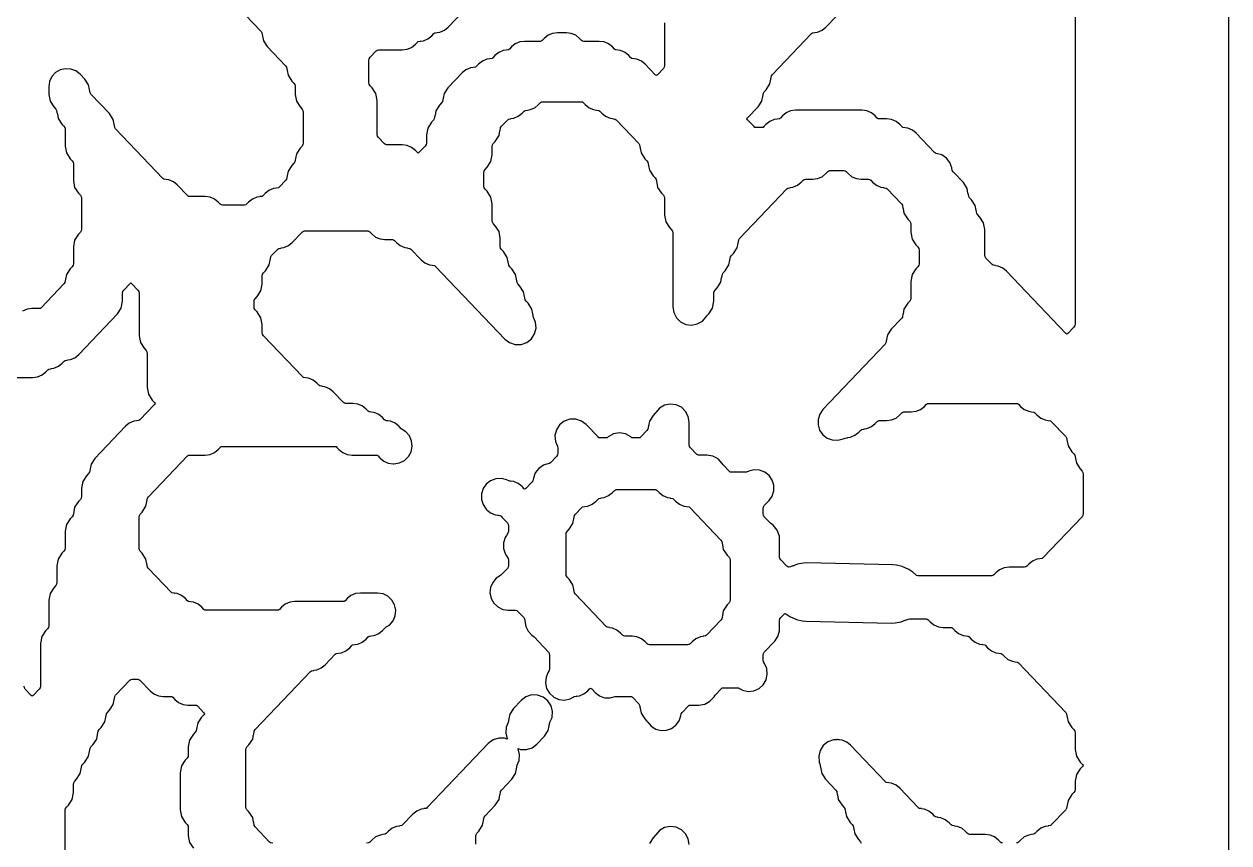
# Model space of a CAD drawing. Header units: millimetres. Extents: x 10 to 410, y 18 to 283.
# Drawn here: x 178.17 to 211.27, y 232.91 to 255.4 of the extents above; entities that cross this region are included whole.
import ezdxf

# ---------------------------------------------------------------- set-up
doc = ezdxf.new("R2010")
doc.units = ezdxf.units.MM
doc.layers.add('CUT', color=1, linetype='Continuous')

msp = doc.modelspace()

# ---------------------------------------------------------------- linework, layer by layer
at = {"layer": 'CUT'}
for points in [[(190.134, 157), (198.134, 157), (198.134, 160), (211.2679, 160), (211.2679, 280), (198.134, 280), (198.134, 283), (190.134, 283), (190.134, 280), (169.134, 280), (169.134, 283), (161.134, 283), (161.134, 280), (148, 280), (148, 160), (161.134, 160), (161.134, 157), (169.134, 157), (169.134, 160), (190.134, 160)], [(193.5092, 242.1352), (193.5746, 242.1441), (193.5742, 242.1471), (193.652, 242.1576), (193.7757, 242.2106), (193.8807, 242.2946), (193.9352, 242.3519), (193.9604, 242.372), (194.0258, 242.3809), (194.0254, 242.3839), (194.1032, 242.3944), (194.2268, 242.4474), (194.3319, 242.5314), (194.3864, 242.5886), (194.4115, 242.6088), (194.4435, 242.6131), (195.5038, 242.6131), (195.5358, 242.6088), (195.5609, 242.5886), (195.6154, 242.5314), (195.7205, 242.4474), (195.8441, 242.3944), (195.9219, 242.3839), (195.9215, 242.3809), (195.9869, 242.372), (196.0121, 242.3519), (196.0666, 242.2946), (196.1716, 242.2106), (196.2953, 242.1576), (196.3731, 242.1471), (196.3727, 242.1441), (196.4381, 242.1352), (196.4632, 242.1151), (197.3094, 241.2269), (197.3337, 241.189), (197.3513, 241.0978), (197.3533, 241.0982), (197.3781, 240.9699), (197.4803, 240.8108), (197.5349, 240.7534), (197.5593, 240.7154), (197.5679, 240.6711), (197.5679, 239.5826), (197.5593, 239.5383), (197.5349, 239.5003), (197.4803, 239.4429), (197.3781, 239.2838), (197.3533, 239.1555), (197.3513, 239.1559), (197.3337, 239.0647), (197.3094, 239.0268), (196.9144, 238.6122), (196.8893, 238.5921), (196.8238, 238.5832), (196.8243, 238.5802), (196.7465, 238.5696), (196.6228, 238.5167), (196.5178, 238.4326), (196.4632, 238.3754), (196.4381, 238.3553), (196.4062, 238.351), (195.3458, 238.351), (195.3139, 238.3553), (195.2887, 238.3754), (195.2342, 238.4326), (195.1292, 238.5167), (195.0055, 238.5696), (194.8722, 238.5877), (194.6691, 238.5877), (194.6371, 238.5921), (194.612, 238.6122), (194.5575, 238.6694), (194.4524, 238.7534), (194.3288, 238.8064), (194.251, 238.817), (194.2514, 238.82), (194.186, 238.8289), (194.1608, 238.849), (193.3147, 239.7371), (193.2903, 239.7751), (193.2727, 239.8662), (193.2707, 239.8659), (193.246, 239.9941), (193.1438, 240.1533), (193.0891, 240.2107), (193.0647, 240.2487), (193.0562, 240.293), (193.0562, 241.3815), (193.0647, 241.4258), (193.0891, 241.4637), (193.1438, 241.5211), (193.246, 241.6803), (193.2707, 241.8086), (193.2727, 241.8082), (193.2903, 241.8993), (193.3147, 241.9373), (193.4841, 242.1151)]]:
    msp.add_lwpolyline(points, close=True, dxfattribs=at)
for points in [[(207.0424, 258.6669), (207.0424, 247.1598), (207.0338, 247.1155), (207.0095, 247.0775), (206.8448, 246.9046), (206.8168, 246.8835), (206.7888, 246.9046), (205.1599, 248.6144), (205.0548, 248.6985), (204.9312, 248.7515), (204.8534, 248.762), (204.8538, 248.765), (204.7884, 248.7739), (204.7632, 248.794), (204.5939, 248.9718), (204.5695, 249.0098), (204.5609, 249.0541), (204.5609, 249.7534), (204.5252, 249.9392), (204.423, 250.0983), (204.3683, 250.1557), (204.3439, 250.1937), (204.3263, 250.2848), (204.3243, 250.2845), (204.2996, 250.4127), (204.1974, 250.5719), (204.1427, 250.6293), (204.1183, 250.6673), (204.1008, 250.7584), (204.0987, 250.758), (204.074, 250.8863), (203.9718, 251.0455), (203.6915, 251.3397), (203.6671, 251.3776), (203.6535, 251.4485), (203.6009, 251.5943), (203.5062, 251.7171), (203.3784, 251.8049), (203.2298, 251.8493), (203.2093, 251.8521), (203.1841, 251.8722), (202.6785, 252.403), (202.5734, 252.4871), (202.4498, 252.54), (202.372, 252.5506), (202.3724, 252.5536), (202.307, 252.5625), (202.2818, 252.5826), (202.2273, 252.6398), (202.1223, 252.7238), (201.9986, 252.7768), (201.8653, 252.7949), (201.6621, 252.7949), (201.6302, 252.7993), (201.6051, 252.8194), (201.5506, 252.8766), (201.4455, 252.9606), (201.3218, 253.0136), (201.1885, 253.0317), (199.3612, 253.0317), (199.2279, 253.0136), (199.1042, 252.9606), (198.9992, 252.8766), (198.9447, 252.8194), (198.9195, 252.7993), (198.8541, 252.7904), (198.8545, 252.7874), (198.7767, 252.7768), (198.6531, 252.7238), (198.548, 252.6398), (198.4935, 252.5826), (198.4683, 252.5625), (198.4364, 252.5581), (198.2784, 252.5581), (198.2465, 252.5625), (198.2213, 252.5826), (198.0453, 252.7673), (198.0261, 252.7949), (198.0453, 252.8225), (198.3322, 253.1237), (198.4344, 253.2828), (198.4591, 253.4111), (198.4612, 253.4107), (198.4787, 253.5019), (198.5031, 253.5398), (198.5578, 253.5972), (198.66, 253.7564), (198.6847, 253.8847), (198.6868, 253.8843), (198.7043, 253.9754), (198.7287, 254.0134), (199.8004, 255.1383), (199.8256, 255.1585), (199.891, 255.1673), (199.8906, 255.1703), (199.9683, 255.1809), (200.092, 255.2339), (200.1971, 255.3179), (200.4771, 255.6119)], [(183.1928, 256.7549), (184.6767, 255.1973), (184.7011, 255.1594), (184.7186, 255.0682), (184.7207, 255.0686), (184.7454, 254.9403), (184.8476, 254.7812), (185.3534, 254.2502), (185.3778, 254.2122), (185.3954, 254.1211), (185.3974, 254.1215), (185.4221, 253.9932), (185.5243, 253.834), (185.579, 253.7766), (185.6034, 253.7387), (185.6119, 253.6944), (185.6119, 253.4685), (185.6477, 253.2828), (185.7499, 253.1237), (185.8046, 253.0663), (185.829, 253.0283), (185.8375, 252.984), (185.8375, 252.1323), (185.829, 252.088), (185.8046, 252.05), (185.7499, 251.9926), (185.6477, 251.8335), (185.623, 251.7052), (185.621, 251.7056), (185.6034, 251.6144), (185.579, 251.5764), (185.5243, 251.519), (185.4221, 251.3599), (185.3974, 251.2316), (185.3954, 251.232), (185.3778, 251.1408), (185.3534, 251.1029), (185.1841, 250.9251), (185.1589, 250.905), (185.0935, 250.8961), (185.0939, 250.8931), (185.0161, 250.8825), (184.8925, 250.8296), (184.7874, 250.7455), (184.7329, 250.6883), (184.7077, 250.6682), (184.6423, 250.6593), (184.6427, 250.6563), (184.565, 250.6457), (184.4413, 250.5928), (184.3362, 250.5087), (184.2817, 250.4515), (184.2566, 250.4314), (184.2247, 250.4271), (183.6155, 250.4271), (183.5835, 250.4314), (183.5584, 250.4515), (183.5039, 250.5087), (183.3988, 250.5928), (183.2752, 250.6457), (183.1419, 250.6638), (182.7131, 250.6638), (182.6812, 250.6682), (182.656, 250.6883), (182.376, 250.9823), (182.2709, 251.0663), (182.1473, 251.1193), (182.0695, 251.1299), (182.0699, 251.1329), (182.0045, 251.1418), (181.9793, 251.1619), (180.682, 252.5236), (180.6576, 252.5616), (180.6401, 252.6527), (180.638, 252.6523), (180.6133, 252.7806), (180.5111, 252.9398), (180.0053, 253.4707), (179.9809, 253.5087), (179.9633, 253.5999), (179.9613, 253.5995), (179.9366, 253.7278), (179.8344, 253.8869), (179.7064, 254.0212), (179.5894, 254.1122), (179.4509, 254.1648), (179.303, 254.1746), (179.1587, 254.1405), (179.0308, 254.0657), (178.9304, 253.9566), (178.8664, 253.8229), (178.8444, 253.6763), (178.8444, 253.4685), (178.8802, 253.2828), (178.9824, 253.1237), (179.0371, 253.0663), (179.0615, 253.0283), (179.079, 252.9371), (179.0811, 252.9375), (179.1058, 252.8092), (179.208, 252.6501), (179.2627, 252.5927), (179.2871, 252.5547), (179.2956, 252.5104), (179.2956, 252.0478), (179.3314, 251.8621), (179.4336, 251.7029), (179.4883, 251.6455), (179.5126, 251.6076), (179.5212, 251.5633), (179.5212, 251.1007), (179.557, 250.9149), (179.6592, 250.7558), (179.7139, 250.6984), (179.7382, 250.6604), (179.7468, 250.6161), (179.7468, 249.7644), (179.7382, 249.7201), (179.7139, 249.6822), (179.6592, 249.6248), (179.557, 249.4656), (179.5212, 249.2799), (179.5212, 248.8173), (179.5126, 248.773), (179.4883, 248.735), (179.4336, 248.6776), (179.3314, 248.5185), (179.3067, 248.3902), (179.3046, 248.3906), (179.2871, 248.2994), (179.2627, 248.2614), (178.6422, 247.6101), (178.617, 247.59), (178.5851, 247.5856), (178.3819, 247.5856), (178.2486, 247.5675), (178.125, 247.5145)], [(195.7632, 255.4363), (195.7632, 254.2634), (195.7547, 254.2191), (195.7303, 254.1811), (195.5656, 254.0082), (195.5376, 253.9871), (195.5096, 254.0082), (195.2342, 254.2973), (195.1292, 254.3814), (195.0055, 254.4343), (194.9277, 254.4449), (194.9281, 254.4479), (194.8627, 254.4568), (194.8376, 254.4769), (194.7831, 254.5341), (194.678, 254.6181), (194.5543, 254.6711), (194.4765, 254.6817), (194.477, 254.6847), (194.4115, 254.6936), (194.3864, 254.7137), (194.3319, 254.7709), (194.2268, 254.8549), (194.1032, 254.9079), (193.9699, 254.926), (193.5411, 254.926), (193.5092, 254.9303), (193.4841, 254.9505), (193.4295, 255.0077), (193.3245, 255.0917), (193.2008, 255.1447), (193.0675, 255.1628), (192.8193, 255.1628), (192.686, 255.1447), (192.5623, 255.0917), (192.4572, 255.0077), (192.4027, 254.9505), (192.3776, 254.9303), (192.3457, 254.926), (191.9169, 254.926), (191.7836, 254.9079), (191.66, 254.8549), (191.5549, 254.7709), (191.5004, 254.7137), (191.4752, 254.6936), (191.4098, 254.6847), (191.4102, 254.6817), (191.3325, 254.6711), (191.2088, 254.6181), (191.1037, 254.5341), (191.0492, 254.4769), (191.0241, 254.4568), (190.9587, 254.4479), (190.9591, 254.4449), (190.8813, 254.4343), (190.7576, 254.3814), (190.6526, 254.2973), (190.5981, 254.2401), (190.5729, 254.22), (190.5075, 254.2111), (190.5079, 254.2081), (190.4301, 254.1975), (190.3065, 254.1446), (190.2014, 254.0605), (189.8104, 253.6501), (189.7082, 253.491), (189.6835, 253.3627), (189.6815, 253.3631), (189.6639, 253.2719), (189.6395, 253.234), (189.5848, 253.1766), (189.4826, 253.0174), (189.4579, 252.8891), (189.4559, 252.8895), (189.4383, 252.7983), (189.4139, 252.7604), (189.3593, 252.703), (189.257, 252.5438), (189.2213, 252.3581), (189.2213, 252.1323), (189.2127, 252.088), (189.1884, 252.05), (189.0237, 251.8772), (188.9957, 251.856), (188.9677, 251.8772), (188.9179, 251.9295), (188.8128, 252.0135), (188.6892, 252.0665), (188.5559, 252.0846), (188.1271, 252.0846), (188.0952, 252.0889), (188.0701, 252.109), (187.9007, 252.2868), (187.8763, 252.3248), (187.8678, 252.3691), (187.8678, 253.3052), (187.832, 253.491), (187.7298, 253.6501), (187.6751, 253.7075), (187.6507, 253.7455), (187.6422, 253.7898), (187.6422, 254.4047), (187.6507, 254.449), (187.6751, 254.487), (187.8445, 254.6648), (187.8696, 254.6849), (187.9016, 254.6892), (188.5559, 254.6892), (188.6892, 254.7073), (188.8128, 254.7603), (188.9179, 254.8443), (188.9724, 254.9015), (188.9975, 254.9217), (189.063, 254.9305), (189.0625, 254.9335), (189.1403, 254.9441), (189.264, 254.9971), (189.369, 255.0811), (189.4236, 255.1383), (189.4487, 255.1585), (189.5141, 255.1673), (189.5137, 255.1703), (189.5915, 255.1809), (189.7152, 255.2339), (189.8202, 255.3179), (190.888, 256.4387)], [(185.0025, 232.9003), (184.937, 232.9092), (184.9119, 232.9293), (184.5169, 233.3439), (184.4926, 233.3818), (184.475, 233.473), (184.473, 233.4726), (184.4482, 233.6009), (184.346, 233.7601), (184.2913, 233.8175), (184.267, 233.8554), (184.2584, 233.8997), (184.2584, 235.4618), (184.267, 235.5061), (184.2913, 235.5441), (184.346, 235.6015), (184.4482, 235.7606), (184.473, 235.8889), (184.475, 235.8885), (184.4926, 235.9797), (184.5169, 236.0176), (186.0398, 237.6161), (186.065, 237.6363), (186.1304, 237.6451), (186.13, 237.6481), (186.2078, 237.6587), (186.3314, 237.7117), (186.4365, 237.7957), (186.7165, 238.0897), (186.7417, 238.1098), (186.8071, 238.1187), (186.8067, 238.1217), (186.8845, 238.1323), (187.0082, 238.1852), (187.1132, 238.2693), (187.1677, 238.3265), (187.1929, 238.3466), (187.2583, 238.3555), (187.2579, 238.3585), (187.3357, 238.369), (187.4593, 238.422), (187.5644, 238.5061), (187.6189, 238.5633), (187.644, 238.5834), (187.7095, 238.5923), (187.709, 238.5953), (187.7868, 238.6058), (187.9105, 238.6588), (188.0155, 238.7429), (188.0701, 238.8001), (188.1174, 238.838), (188.2044, 238.8921), (188.3031, 239.007), (188.3629, 239.1462), (188.3783, 239.2968), (188.3479, 239.4452), (188.2744, 239.5776), (188.1646, 239.682), (188.0286, 239.7487), (187.8789, 239.7717), (187.4053, 239.7717), (187.272, 239.7536), (187.1483, 239.7006), (187.0432, 239.6166), (186.9887, 239.5593), (186.9636, 239.5392), (186.9317, 239.5349), (185.6006, 239.5349), (185.4673, 239.5168), (185.3436, 239.4638), (185.2386, 239.3798), (185.1841, 239.3226), (185.1589, 239.3024), (185.127, 239.2981), (183.1643, 239.2981), (183.1324, 239.3024), (183.1072, 239.3226), (183.0527, 239.3798), (182.9477, 239.4638), (182.824, 239.5168), (182.7462, 239.5273), (182.7466, 239.5303), (182.6812, 239.5392), (182.656, 239.5593), (182.6015, 239.6166), (182.4965, 239.7006), (182.3728, 239.7536), (182.295, 239.7641), (182.2954, 239.7671), (182.23, 239.776), (182.2049, 239.7961), (181.5843, 240.4475), (181.56, 240.4854), (181.5424, 240.5766), (181.5404, 240.5762), (181.5157, 240.7045), (181.4134, 240.8637), (181.3588, 240.9211), (181.3344, 240.959), (181.3259, 241.0033), (181.3259, 241.855), (181.3344, 241.8993), (181.3588, 241.9373), (181.4134, 241.9947), (181.5157, 242.1538), (181.5404, 242.2821), (181.5424, 242.2817), (181.56, 242.3729), (181.5843, 242.4109), (182.656, 243.5358), (182.6812, 243.5559), (182.7131, 243.5603), (183.1419, 243.5603), (183.2752, 243.5784), (183.3988, 243.6313), (183.5039, 243.7154), (183.5584, 243.7726), (183.5835, 243.7927), (183.6155, 243.797), (186.7061, 243.797), (186.738, 243.7927), (186.7632, 243.7726), (186.8177, 243.7154), (186.9227, 243.6313), (187.0464, 243.5784), (187.1797, 243.5603), (187.8639, 243.5603), (187.8801, 243.55), (187.8965, 243.543), (187.9301, 243.4949), (187.9456, 243.4786), (188.0506, 243.3945), (188.1743, 243.3416), (188.3076, 243.3235), (188.3301, 243.3235), (188.4798, 243.3464), (188.6158, 243.4131), (188.7255, 243.5175), (188.799, 243.6499), (188.8295, 243.7983), (188.8141, 243.949), (188.7543, 244.0881), (188.6556, 244.203), (188.527, 244.2831), (188.5158, 244.2879), (188.4822, 244.336), (188.4667, 244.3523), (188.3617, 244.4363), (188.238, 244.4893), (188.1602, 244.4999), (188.1606, 244.5029), (188.1443, 244.5051), (188.1253, 244.5046), (188.1047, 244.5074), (188.1006, 244.5074), (188.0701, 244.5319), (188.0155, 244.5891), (187.9105, 244.6731), (187.7868, 244.7261), (187.709, 244.7366), (187.7095, 244.7396), (187.644, 244.7485), (187.6189, 244.7686), (187.5644, 244.8259), (187.4593, 244.9099), (187.3357, 244.9629), (187.2024, 244.981), (186.9992, 244.981), (186.9673, 244.9853), (186.9421, 245.0054), (186.662, 245.2994), (186.557, 245.3835), (186.4333, 245.4364), (186.3555, 245.447), (186.356, 245.45), (186.2905, 245.4589), (186.2654, 245.479), (186.2109, 245.5362), (186.1058, 245.6203), (185.9822, 245.6732), (185.9044, 245.6838), (185.9048, 245.6868), (185.8394, 245.6957), (185.8142, 245.7158), (184.7425, 246.8407), (184.7181, 246.8787), (184.7096, 246.923), (184.7096, 247.1488), (184.6738, 247.3345), (184.5716, 247.4937), (184.5169, 247.5511), (184.4926, 247.589), (184.484, 247.6333), (184.484, 247.7747), (184.4926, 247.819), (184.5169, 247.857), (184.5716, 247.9144), (184.6738, 248.0735), (184.7096, 248.2592), (184.7096, 248.4851), (184.7181, 248.5294), (184.7425, 248.5673), (184.7972, 248.6247), (184.8994, 248.7839), (184.9241, 248.9122), (184.9262, 248.9118), (184.9437, 249.0029), (184.9681, 249.0409), (185.1375, 249.2187), (185.1626, 249.2388), (185.228, 249.2477), (185.2276, 249.2507), (185.3054, 249.2612), (185.4291, 249.3142), (185.5341, 249.3982), (185.8142, 249.6922), (185.8394, 249.7124), (185.8713, 249.7167), (187.6084, 249.7167), (187.6403, 249.7124), (187.6655, 249.6922), (187.72, 249.635), (187.825, 249.551), (187.9487, 249.498), (188.082, 249.4799), (188.2852, 249.4799), (188.3171, 249.4756), (188.3422, 249.4555), (188.3967, 249.3982), (188.5018, 249.3142), (188.6255, 249.2612), (188.7032, 249.2507), (188.7028, 249.2477), (188.7682, 249.2388), (188.7934, 249.2187), (189.0735, 248.9247), (189.1785, 248.8406), (189.3022, 248.7877), (189.38, 248.7771), (189.3796, 248.7741), (189.445, 248.7652), (189.4702, 248.7451), (191.3726, 246.7482), (191.503, 246.6499), (191.658, 246.5989), (191.8213, 246.6006), (191.9752, 246.6548), (192.1036, 246.7556), (192.1926, 246.8924), (192.2328, 247.0506), (192.2199, 247.2133), (192.1643, 247.3425), (192.1448, 247.4434), (192.1428, 247.443), (192.1181, 247.5713), (192.0159, 247.7305), (191.9612, 247.7879), (191.9368, 247.8258), (191.9192, 247.917), (191.9172, 247.9166), (191.8925, 248.0449), (191.7903, 248.204), (191.7356, 248.2614), (191.7112, 248.2994), (191.6937, 248.3906), (191.6916, 248.3902), (191.6669, 248.5185), (191.5647, 248.6776), (191.51, 248.735), (191.4856, 248.773), (191.4681, 248.8641), (191.466, 248.8637), (191.4413, 248.992), (191.3391, 249.1512), (191.2844, 249.2086), (191.2601, 249.2465), (191.2515, 249.2908), (191.2515, 249.5167), (191.2157, 249.7024), (191.1135, 249.8615), (191.0589, 249.9189), (191.0345, 249.9569), (191.0259, 250.0012), (191.0259, 250.4638), (190.9902, 250.6495), (190.888, 250.8087), (190.8333, 250.8661), (190.8089, 250.904), (190.8004, 250.9484), (190.8004, 251.3265), (190.8089, 251.3708), (190.8333, 251.4088), (190.888, 251.4662), (190.9902, 251.6253), (191.0259, 251.811), (191.0259, 252.0368), (191.0345, 252.0812), (191.0589, 252.1191), (191.1135, 252.1765), (191.2157, 252.3357), (191.2405, 252.464), (191.2425, 252.4636), (191.2601, 252.5547), (191.2844, 252.5927), (191.4538, 252.7705), (191.479, 252.7906), (191.5444, 252.7995), (191.544, 252.8025), (191.6218, 252.813), (191.7454, 252.866), (191.8505, 252.95), (191.905, 253.0073), (191.9301, 253.0274), (191.9955, 253.0363), (191.9951, 253.0392), (192.0729, 253.0498), (192.1966, 253.1028), (192.3016, 253.1868), (192.3561, 253.244), (192.3813, 253.2642), (192.4132, 253.2685), (193.4736, 253.2685), (193.5055, 253.2642), (193.5307, 253.244), (193.5852, 253.1868), (193.6902, 253.1028), (193.8139, 253.0498), (193.8917, 253.0392), (193.8913, 253.0363), (193.9567, 253.0274), (193.9818, 253.0073), (194.0363, 252.95), (194.1414, 252.866), (194.265, 252.813), (194.3428, 252.8025), (194.3424, 252.7995), (194.4078, 252.7906), (194.433, 252.7705), (195.0535, 252.1191), (195.0779, 252.0812), (195.0955, 251.99), (195.0975, 251.9904), (195.1222, 251.8621), (195.2244, 251.7029), (195.2791, 251.6455), (195.3035, 251.6076), (195.3211, 251.5164), (195.3231, 251.5168), (195.3478, 251.3885), (195.45, 251.2294), (195.5047, 251.172), (195.5291, 251.134), (195.5466, 251.0428), (195.5487, 251.0432), (195.5734, 250.9149), (195.6756, 250.7558), (195.7303, 250.6984), (195.7547, 250.6604), (195.7632, 250.6161), (195.7632, 250.1535), (195.799, 249.9678), (195.9012, 249.8086), (195.9559, 249.7513), (195.9802, 249.7133), (195.9888, 249.669), (195.9888, 247.6309), (196.0144, 247.473), (196.0885, 247.3313), (196.2037, 247.2202), (196.348, 247.1512), (196.5067, 247.1313), (196.6636, 247.1625), (196.8026, 247.2417), (196.9095, 247.3608), (196.924, 247.3834), (196.9787, 247.4408), (197.0809, 247.5999), (197.1167, 247.7857), (197.1167, 248.0115), (197.1252, 248.0558), (197.1496, 248.0937), (197.2043, 248.1511), (197.3065, 248.3103), (197.3312, 248.4386), (197.3333, 248.4382), (197.3508, 248.5294), (197.3752, 248.5673), (197.4299, 248.6247), (197.5321, 248.7839), (197.5568, 248.9122), (197.5588, 248.9118), (197.5764, 249.0029), (197.6008, 249.0409), (197.6555, 249.0983), (197.7577, 249.2574), (197.7824, 249.3857), (197.7844, 249.3853), (197.802, 249.4765), (197.8264, 249.5145), (199.1236, 250.8762), (199.1488, 250.8963), (199.2142, 250.9052), (199.2138, 250.9082), (199.2916, 250.9187), (199.4152, 250.9717), (199.5203, 251.0557), (199.5748, 251.113), (199.6, 251.1331), (199.6319, 251.1374), (199.835, 251.1374), (199.9683, 251.1555), (200.092, 251.2085), (200.1971, 251.2925), (200.2516, 251.3497), (200.2767, 251.3699), (200.3086, 251.3742), (200.6922, 251.3742), (200.7242, 251.3699), (200.7493, 251.3497), (200.8038, 251.2925), (200.9089, 251.2085), (201.0325, 251.1555), (201.1659, 251.1374), (201.369, 251.1374), (201.4009, 251.1331), (201.4261, 251.113), (201.4806, 251.0557), (201.5856, 250.9717), (201.7093, 250.9187), (201.7871, 250.9082), (201.7867, 250.9052), (201.8521, 250.8963), (201.8773, 250.8762), (202.2722, 250.4616), (202.2966, 250.4236), (202.3141, 250.3325), (202.3162, 250.3329), (202.3409, 250.2046), (202.4431, 250.0454), (202.4978, 249.988), (202.5222, 249.9501), (202.5307, 249.9058), (202.5307, 249.68), (202.5665, 249.4942), (202.6687, 249.3351), (202.7234, 249.2777), (202.7477, 249.2397), (202.7563, 249.1954), (202.7563, 248.8173), (202.7477, 248.773), (202.7234, 248.735), (202.6687, 248.6776), (202.5665, 248.5185), (202.5307, 248.3327), (202.5307, 247.8701), (202.5222, 247.8258), (202.4978, 247.7879), (202.4431, 247.7305), (202.3409, 247.5713), (202.3162, 247.443), (202.3141, 247.4434), (202.2966, 247.3523), (202.2722, 247.3143), (201.9919, 247.0201), (201.8897, 246.861), (201.865, 246.7327), (201.863, 246.7331), (201.8454, 246.6419), (201.821, 246.6039), (200.1116, 244.8096), (200.0249, 244.6853), (199.9794, 244.5409), (199.9793, 244.3894), (200.0245, 244.2449), (200.1109, 244.1205), (200.2306, 244.0277), (200.3726, 243.975), (200.5239, 243.9672), (200.6705, 244.0051), (200.7273, 244.0294), (200.7933, 244.0384), (200.7929, 244.0414), (200.8707, 244.0519), (200.9943, 244.1049), (201.0994, 244.1889), (201.1539, 244.2462), (201.1791, 244.2663), (201.2445, 244.2752), (201.2441, 244.2781), (201.3218, 244.2887), (201.4455, 244.3417), (201.5506, 244.4257), (201.6051, 244.4829), (201.6302, 244.5031), (201.6621, 244.5074), (201.8653, 244.5074), (201.9986, 244.5255), (202.1223, 244.5785), (202.2273, 244.6625), (202.2818, 244.7197), (202.307, 244.7399), (202.3389, 244.7442), (202.542, 244.7442), (202.6753, 244.7623), (202.799, 244.8153), (202.9041, 244.8993), (202.9586, 244.9565), (202.9837, 244.9766), (203.0156, 244.981), (205.4295, 244.981), (205.4614, 244.9766), (205.4866, 244.9565), (205.5411, 244.8993), (205.6461, 244.8153), (205.7698, 244.7623), (205.8476, 244.7517), (205.8472, 244.7487), (205.9126, 244.7399), (205.9378, 244.7197), (205.9923, 244.6625), (206.0973, 244.5785), (206.221, 244.5255), (206.2988, 244.5149), (206.2984, 244.5119), (206.3638, 244.5031), (206.3889, 244.4829), (206.7839, 244.0684), (206.8082, 244.0304), (206.8258, 243.9393), (206.8278, 243.9396), (206.8526, 243.8114), (206.9548, 243.6522), (207.0095, 243.5948), (207.0338, 243.5568), (207.0514, 243.4657), (207.0534, 243.4661), (207.0781, 243.3378), (207.1804, 243.1786), (207.235, 243.1212), (207.2594, 243.0833), (207.2679, 243.039), (207.2679, 241.9505), (207.2594, 241.9062), (207.235, 241.8682), (206.1633, 240.7433), (206.1382, 240.7232), (206.0728, 240.7143), (206.0732, 240.7113), (205.9954, 240.7007), (205.8717, 240.6477), (205.7667, 240.5637), (205.7122, 240.5065), (205.687, 240.4864), (205.6551, 240.482), (205.2264, 240.482), (205.093, 240.4639), (204.9694, 240.4109), (204.8643, 240.3269), (204.8098, 240.2697), (204.7847, 240.2496), (204.7527, 240.2452), (202.7224, 240.2452), (202.6841, 240.2517), (202.6714, 240.2658), (202.587, 240.3402), (202.4722, 240.4206), (202.2936, 240.4991), (202.134, 240.5344), (202.0367, 240.5461), (199.6753, 240.5969), (199.5776, 240.5893), (199.4166, 240.5609), (199.2869, 240.5104), (199.2844, 240.5158), (199.2207, 240.4869), (199.1865, 240.482), (199.1807, 240.482), (199.1488, 240.4864), (199.1236, 240.5065), (198.9543, 240.6843), (198.9299, 240.7222), (198.9214, 240.7665), (198.9214, 241.1447), (198.9221, 241.1486), (198.9238, 241.3287), (198.8615, 241.4977), (198.7435, 241.6336), (198.6725, 241.6904), (198.5031, 241.8682), (198.4787, 241.9062), (198.4702, 241.9505), (198.4702, 242.0918), (198.4787, 242.1361), (198.5031, 242.1741), (198.6335, 242.3109), (198.7202, 242.4352), (198.7656, 242.5796), (198.7658, 242.7311), (198.7206, 242.8756), (198.6342, 243), (198.5145, 243.0928), (198.3725, 243.1455), (198.2212, 243.1533), (198.0746, 243.1154), (198.0178, 243.0911), (197.9852, 243.0867), (197.6016, 243.0867), (197.5697, 243.091), (197.5446, 243.1111), (197.3752, 243.2889), (197.3485, 243.3304), (197.237, 243.4532), (197.0914, 243.5327), (196.9278, 243.5603), (196.6993, 243.5603), (196.6674, 243.5646), (196.6422, 243.5847), (196.4729, 243.7625), (196.4485, 243.8005), (196.4399, 243.8448), (196.4399, 244.4621), (196.4143, 244.62), (196.3402, 244.7618), (196.2251, 244.8728), (196.0807, 244.9419), (195.922, 244.9618), (195.7651, 244.9305), (195.6261, 244.8513), (195.5192, 244.7323), (195.5047, 244.7096), (195.45, 244.6522), (195.3478, 244.4931), (195.3231, 244.3648), (195.3211, 244.3652), (195.3035, 244.274), (195.2791, 244.2361), (195.1097, 244.0583), (195.0846, 244.0382), (195.0527, 244.0338), (194.8946, 244.0338), (194.8627, 244.0382), (194.8348, 244.0605), (194.688, 244.1419), (194.5225, 244.17), (194.357, 244.1419), (194.2102, 244.0605), (194.1823, 244.0382), (194.1503, 244.0338), (193.9923, 244.0338), (193.9604, 244.0382), (193.9352, 244.0583), (193.6119, 244.3977), (193.4815, 244.4959), (193.3264, 244.5469), (193.1632, 244.5453), (193.0092, 244.4911), (192.8809, 244.3903), (192.7919, 244.2535), (192.7516, 244.0953), (192.7645, 243.9325), (192.8202, 243.8034), (192.8306, 243.7493), (192.8306, 243.608), (192.8221, 243.5637), (192.7977, 243.5257), (192.6283, 243.3479), (192.6032, 243.3278), (192.5827, 243.325), (192.4341, 243.2806), (192.3063, 243.1928), (192.2116, 243.07), (192.159, 242.9241), (192.1453, 242.8533), (192.1209, 242.8153), (191.9563, 242.6425), (191.9271, 242.6204), (191.9002, 242.6294), (191.866, 242.6785), (191.8505, 242.6948), (191.7454, 242.7788), (191.6218, 242.8318), (191.544, 242.8424), (191.5444, 242.8453), (191.528, 242.8476), (191.509, 242.8471), (191.4885, 242.8499), (191.4809, 242.8499), (191.4648, 242.8601), (191.4216, 242.8786), (191.2749, 242.9165), (191.1237, 242.9087), (190.9817, 242.856), (190.862, 242.7632), (190.7756, 242.6389), (190.7303, 242.4943), (190.7305, 242.3428), (190.776, 242.1984), (190.8626, 242.0742), (190.8782, 242.0579), (190.9832, 241.9738), (191.1069, 241.9208), (191.1847, 241.9103), (191.1843, 241.9073), (191.2006, 241.9051), (191.2196, 241.9055), (191.2402, 241.9027), (191.2477, 241.9027), (191.2638, 241.8925), (191.2773, 241.8868), (191.3033, 241.8484), (191.4442, 241.7005), (191.4686, 241.6625), (191.4771, 241.6182), (191.4771, 241.4769), (191.4686, 241.4326), (191.4184, 241.3545), (191.4212, 241.3527), (191.3806, 241.2945), (191.3351, 241.1498), (191.3351, 240.9982), (191.3806, 240.8535), (191.4212, 240.7953), (191.4184, 240.7935), (191.4686, 240.7154), (191.4771, 240.6711), (191.4771, 240.5297), (191.4686, 240.4854), (191.4442, 240.4475), (191.2748, 240.2697), (191.2274, 240.2318), (191.1404, 240.1776), (191.0417, 240.0628), (190.982, 239.9236), (190.9666, 239.7729), (190.997, 239.6246), (191.0705, 239.4921), (191.1803, 239.3878), (191.3162, 239.321), (191.4659, 239.2981), (191.6689, 239.2981), (191.7008, 239.2938), (191.726, 239.2736), (191.8954, 239.0959), (191.9197, 239.0579), (191.9283, 239.0136), (191.9283, 239.0027), (191.9504, 238.8556), (192.0149, 238.7214), (192.1159, 238.6122), (192.1772, 238.5633), (192.5721, 238.1487), (192.5965, 238.1108), (192.605, 238.0664), (192.605, 237.6883), (192.5965, 237.644), (192.5691, 237.6013), (192.5063, 237.4587), (192.4905, 237.3037), (192.5232, 237.1513), (192.6013, 237.0164), (192.717, 236.9121), (192.8593, 236.8485), (193.0142, 236.8317), (193.1667, 236.8635), (193.255, 236.9138), (193.283, 236.9258), (193.349, 236.9348), (193.3486, 236.9378), (193.4264, 236.9483), (193.5501, 237.0013), (193.6551, 237.0853), (193.705, 237.1376), (193.7329, 237.1588), (193.7609, 237.1376), (193.853, 237.041), (193.9727, 236.9485), (194.1145, 236.8961), (194.2656, 236.8884), (194.4095, 236.9256), (194.4435, 236.9302), (194.8271, 236.9302), (194.859, 236.9259), (194.8842, 236.9058), (195.0535, 236.728), (195.0779, 236.69), (195.0955, 236.5989), (195.0975, 236.5993), (195.1222, 236.471), (195.2244, 236.3118), (195.2791, 236.2544), (195.3004, 236.2213), (195.3981, 236.1099), (195.5242, 236.0319), (195.6675, 235.9944), (195.8156, 236.0005), (195.9554, 236.0498), (196.0746, 236.138), (196.1627, 236.2572), (196.212, 236.3969), (196.2229, 236.4532), (196.2473, 236.4912), (196.4166, 236.669), (196.4418, 236.6891), (196.4737, 236.6934), (196.7022, 236.6934), (196.8658, 236.721), (197.0114, 236.8005), (197.1229, 236.9233), (197.1496, 236.9648), (197.319, 237.1426), (197.3441, 237.1627), (197.3761, 237.167), (197.7597, 237.167), (197.7922, 237.1626), (197.8202, 237.1506), (197.9085, 237.1003), (198.061, 237.0685), (198.2159, 237.0853), (198.3582, 237.1489), (198.474, 237.2532), (198.552, 237.3881), (198.5847, 237.5404), (198.5689, 237.6955), (198.5061, 237.8381), (198.4787, 237.8808), (198.4702, 237.9251), (198.4702, 238.0664), (198.4787, 238.1108), (198.5031, 238.1487), (198.7893, 238.4491), (198.8788, 238.5792), (198.9232, 238.7307), (198.9203, 238.8245), (198.9214, 238.8245), (198.9214, 239.0136), (198.9299, 239.0579), (198.9543, 239.0959), (199.0456, 239.1917), (199.0707, 239.2115), (199.0992, 239.1971), (199.2054, 239.1228), (199.384, 239.0442), (199.5436, 239.0089), (199.6409, 238.9972), (202.0024, 238.9465), (202.1001, 238.954), (202.261, 238.9824), (202.3908, 239.0329), (202.3932, 239.0275), (202.457, 239.0564), (202.4911, 239.0613), (202.9481, 239.0613), (202.98, 239.057), (203.0052, 239.0368), (203.0597, 238.9796), (203.1647, 238.8956), (203.2884, 238.8426), (203.4217, 238.8245), (203.6248, 238.8245), (203.6568, 238.8202), (203.6819, 238.8001), (203.7364, 238.7429), (203.8415, 238.6588), (203.9651, 238.6058), (204.0429, 238.5953), (204.0425, 238.5923), (204.1079, 238.5834), (204.1331, 238.5633), (204.1876, 238.5061), (204.2926, 238.422), (204.4163, 238.369), (204.4941, 238.3585), (204.4937, 238.3555), (204.5591, 238.3466), (204.5843, 238.3265), (204.6388, 238.2693), (204.7438, 238.1852), (204.8675, 238.1323), (204.9453, 238.1217), (204.9449, 238.1187), (205.0103, 238.1098), (205.0354, 238.0897), (205.0899, 238.0325), (205.195, 237.9485), (205.3186, 237.8955), (205.3964, 237.8849), (205.396, 237.8819), (205.4614, 237.873), (205.4866, 237.8529), (206.7839, 236.4912), (206.8082, 236.4532), (206.8258, 236.3621), (206.8278, 236.3625), (206.8526, 236.2342), (206.9548, 236.075), (207.0095, 236.0176), (207.0338, 235.9797), (207.0424, 235.9354), (207.0424, 235.4728), (207.0781, 235.287), (207.1804, 235.1279), (207.2416, 235.0635), (207.2609, 235.0359), (207.2416, 235.0083), (207.1804, 234.944), (207.0781, 234.7848), (207.0424, 234.5991), (207.0424, 234.3733), (207.0338, 234.329), (207.0095, 234.291), (206.9548, 234.2336), (206.8526, 234.0745), (206.8278, 233.9462), (206.8258, 233.9466), (206.8082, 233.8554), (206.7839, 233.8175), (206.3889, 233.4029), (206.3638, 233.3828), (206.2984, 233.3739), (206.2988, 233.3709), (206.221, 233.3603), (206.0973, 233.3074), (205.9923, 233.2233), (205.9378, 233.1661), (205.9126, 233.146), (205.8472, 233.1371), (205.8476, 233.1341), (205.7698, 233.1236), (205.6461, 233.0706), (205.5411, 232.9865), (205.4866, 232.9293), (205.4614, 232.9092), (205.4295, 232.9049)], [(177.254, 245.6913), (178.4046, 245.6913), (178.5379, 245.7094), (178.6616, 245.7624), (178.7666, 245.8464), (178.8211, 245.9037), (178.8463, 245.9238), (178.9117, 245.9327), (178.9113, 245.9357), (178.9891, 245.9462), (179.1127, 245.9992), (179.2178, 246.0832), (179.2723, 246.1404), (179.2975, 246.1606), (179.3629, 246.1694), (179.3625, 246.1724), (179.4402, 246.183), (179.5639, 246.236), (179.669, 246.32), (180.7367, 247.4408), (180.8389, 247.5999), (180.8747, 247.7857), (180.8747, 248.0115), (180.8832, 248.0558), (180.9076, 248.0937), (181.0723, 248.2666), (181.1003, 248.2878), (181.1283, 248.2666), (181.2929, 248.0937), (181.3173, 248.0558), (181.3259, 248.0115), (181.3259, 246.8385), (181.3616, 246.6528), (181.4638, 246.4936), (181.5185, 246.4362), (181.5429, 246.3983), (181.5514, 246.354), (181.5514, 245.4178), (181.5872, 245.2321), (181.6894, 245.0729), (181.7507, 245.0086), (181.77, 244.981), (181.7507, 244.9534), (181.3492, 244.5319), (181.324, 244.5117), (181.2586, 244.5029), (181.259, 244.4999), (181.1812, 244.4893), (181.0575, 244.4363), (180.9525, 244.3523), (180.1103, 243.4683), (180.0081, 243.3092), (179.9834, 243.1809), (179.9814, 243.1813), (179.9638, 243.0901), (179.9394, 243.0521), (179.8848, 242.9947), (179.7825, 242.8356), (179.7468, 242.6498), (179.7468, 242.424), (179.7382, 242.3797), (179.7139, 242.3418), (179.6592, 242.2844), (179.557, 242.1252), (179.5322, 241.9969), (179.5302, 241.9973), (179.5126, 241.9062), (179.4883, 241.8682), (179.4336, 241.8108), (179.3314, 241.6516), (179.2956, 241.4659), (179.2956, 241.0033), (179.2871, 240.959), (179.2627, 240.9211), (179.208, 240.8637), (179.1058, 240.7045), (179.07, 240.5188), (179.07, 240.0562), (179.0615, 240.0119), (179.0371, 239.9739), (178.9824, 239.9165), (178.8802, 239.7574), (178.8444, 239.5716), (178.8444, 238.8722), (178.8359, 238.8279), (178.8115, 238.79), (178.7568, 238.7326), (178.6546, 238.5734), (178.6188, 238.3877), (178.6188, 237.2147), (178.6103, 237.1704), (178.5859, 237.1325), (178.4212, 236.9596), (178.3933, 236.9384), (178.3653, 236.9596), (178.2006, 237.1325), (178.1762, 237.1704), (178.1677, 237.2147)], [(179.2956, 227.1852), (179.2956, 233.8043), (179.3041, 233.8486), (179.3285, 233.8866), (179.3832, 233.944), (179.4854, 234.1031), (179.5212, 234.2888), (179.5212, 234.5147), (179.5297, 234.559), (179.5541, 234.5969), (179.6088, 234.6543), (179.711, 234.8135), (179.7357, 234.9418), (179.7377, 234.9414), (179.7553, 235.0325), (179.7797, 235.0705), (179.8344, 235.1279), (179.9366, 235.287), (179.9613, 235.4153), (179.9633, 235.4149), (179.9809, 235.5061), (180.0053, 235.5441), (180.0599, 235.6015), (180.1622, 235.7606), (180.1869, 235.8889), (180.1889, 235.8885), (180.2065, 235.9797), (180.2308, 236.0176), (180.2855, 236.075), (180.3877, 236.2342), (180.4125, 236.3625), (180.4145, 236.3621), (180.4321, 236.4532), (180.4564, 236.4912), (180.5111, 236.5486), (180.6133, 236.7078), (180.638, 236.8361), (180.6401, 236.8357), (180.6576, 236.9268), (180.682, 236.9648), (181.077, 237.3793), (181.1021, 237.3995), (181.1341, 237.4038), (181.2921, 237.4038), (181.324, 237.3995), (181.3492, 237.3793), (181.6292, 237.0853), (181.7343, 237.0013), (181.858, 236.9483), (181.9913, 236.9302), (182.1944, 236.9302), (182.2263, 236.9259), (182.2515, 236.9058), (182.306, 236.8486), (182.411, 236.7645), (182.5347, 236.7115), (182.668, 236.6934), (182.8711, 236.6934), (182.9031, 236.6891), (182.9282, 236.669), (183.1042, 236.4843), (183.1235, 236.4567), (183.1042, 236.4291), (183.0429, 236.3647), (182.9407, 236.2056), (182.916, 236.0773), (182.914, 236.0777), (182.8964, 235.9865), (182.872, 235.9485), (182.8173, 235.8911), (182.7151, 235.732), (182.6794, 235.5463), (182.6794, 235.3204), (182.6708, 235.2761), (182.6464, 235.2382), (182.5918, 235.1808), (182.4895, 235.0216), (182.4538, 234.8359), (182.4538, 233.8153), (182.4895, 233.6295), (182.5918, 233.4704), (182.6464, 233.413), (182.6708, 233.375), (182.6794, 233.3307), (182.6794, 233.1049), (182.7151, 232.9192), (182.8173, 232.76)], [(190.5748, 232.8681), (190.5748, 233.0939), (190.5833, 233.1382), (190.6077, 233.1762), (190.6624, 233.2336), (190.7646, 233.3927), (190.7893, 233.521), (190.7913, 233.5206), (190.8089, 233.6118), (190.8333, 233.6498), (191.1135, 233.944), (191.2157, 234.1031), (191.2405, 234.2314), (191.2425, 234.231), (191.2601, 234.3222), (191.2844, 234.3601), (191.5647, 234.6543), (191.6669, 234.8135), (191.6916, 234.9418), (191.6937, 234.9414), (191.7131, 235.0423), (191.7688, 235.1714), (191.7817, 235.3342), (191.7414, 235.4924), (191.7387, 235.4966), (191.8097, 235.4716), (191.9729, 235.47), (192.128, 235.521), (192.2584, 235.6192), (192.467, 235.8382), (192.5692, 235.9974), (192.594, 236.1257), (192.596, 236.1253), (192.6154, 236.2262), (192.6711, 236.3554), (192.684, 236.5181), (192.6438, 236.6763), (192.5548, 236.8131), (192.4264, 236.914), (192.2724, 236.9681), (192.1092, 236.9698), (191.9541, 236.9188), (191.8238, 236.8205), (191.6151, 236.6015), (191.5129, 236.4423), (191.4882, 236.3141), (191.4861, 236.3144), (191.4667, 236.2136), (191.411, 236.0844), (191.3981, 235.9217), (191.4384, 235.7635), (191.4411, 235.7592), (191.3701, 235.7842), (191.2069, 235.7858), (191.0518, 235.7348), (190.9214, 235.6366), (189.2446, 233.8765), (189.2194, 233.8563), (189.154, 233.8475), (189.1544, 233.8445), (189.0766, 233.8339), (188.953, 233.7809), (188.8479, 233.6969), (188.5678, 233.4029), (188.5427, 233.3828), (188.4773, 233.3739), (188.4777, 233.3709), (188.3999, 233.3603), (188.2762, 233.3074), (188.1712, 233.2233), (188.1167, 233.1661), (188.0915, 233.146), (188.0261, 233.1371), (188.0265, 233.1341), (187.9487, 233.1236), (187.825, 233.0706), (187.72, 232.9865), (187.6655, 232.9293), (187.6403, 232.9092), (187.5749, 232.9003)], [(205.0459, 232.9049), (205.014, 232.9092), (204.9888, 232.9293), (204.9343, 232.9865), (204.8293, 233.0706), (204.7056, 233.1236), (204.5723, 233.1416), (204.1436, 233.1416), (204.1116, 233.146), (204.0865, 233.1661), (204.032, 233.2233), (203.9269, 233.3074), (203.8033, 233.3603), (203.7255, 233.3709), (203.7259, 233.3739), (203.6605, 233.3828), (203.6353, 233.4029), (203.5808, 233.4601), (203.4758, 233.5441), (203.3521, 233.5971), (203.2743, 233.6077), (203.2747, 233.6107), (203.2093, 233.6196), (203.1841, 233.6397), (203.1296, 233.6969), (203.0246, 233.7809), (202.9009, 233.8339), (202.8231, 233.8445), (202.8235, 233.8475), (202.7581, 233.8563), (202.733, 233.8765), (202.2273, 234.4073), (202.1223, 234.4913), (201.9986, 234.5443), (201.9208, 234.5548), (201.9212, 234.5578), (201.8558, 234.5667), (201.8306, 234.5868), (200.8738, 235.5912), (200.7688, 235.6752), (200.6451, 235.7282), (200.5673, 235.7388), (200.5677, 235.7418), (200.5647, 235.7422), (200.546, 235.7416), (200.5118, 235.7463), (200.5004, 235.7463), (200.5004, 235.7404), (200.4028, 235.7377), (200.2509, 235.6817), (200.1248, 235.5802), (200.0378, 235.4436), (199.999, 235.2865), (200.0124, 235.1251), (200.0313, 235.0815), (200.0583, 234.9414), (200.0603, 234.9418), (200.0851, 234.8135), (200.1873, 234.6543), (200.4675, 234.3601), (200.4919, 234.3222), (200.5095, 234.231), (200.5115, 234.2314), (200.5362, 234.1031), (200.6384, 233.944), (200.6931, 233.8866), (200.7175, 233.8486), (200.7351, 233.7574), (200.7371, 233.7578), (200.7618, 233.6295), (200.864, 233.4704), (200.9187, 233.413), (200.9431, 233.375), (200.9606, 233.2839), (200.9627, 233.2843), (200.9874, 233.156), (201.0896, 232.9968), (201.1443, 232.9394), (201.1687, 232.9014)], [(196.4399, 232.8595), (196.4143, 233.0175), (196.3402, 233.1592), (196.2251, 233.2703), (196.0807, 233.3393), (195.922, 233.3592), (195.7651, 233.328), (195.6261, 233.2488), (195.5192, 233.1297), (195.5047, 233.1071), (195.45, 233.0497), (195.3478, 232.8905)]]:
    msp.add_lwpolyline(points, dxfattribs=at)

doc.saveas('drawing.dxf')
